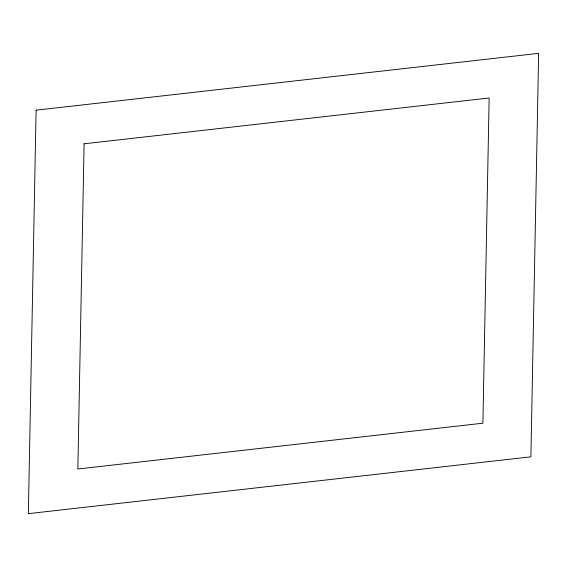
<?xml version="1.0" encoding="UTF-8"?>
<svg xmlns="http://www.w3.org/2000/svg" width="567" height="567" viewBox="0 0 567 567"><rect width="100%" height="100%" fill="white"/><g stroke="black" fill="none" stroke-linecap="round" stroke-linejoin="round"><path stroke-width="0.85" d="M36.104 110.168L28.35 513.652L530.896 456.832L538.65 53.348L36.104 110.168M84.1 143.798L77.849 469.001L482.9 423.202L489.151 97.999L84.1 143.798"/></g></svg>
